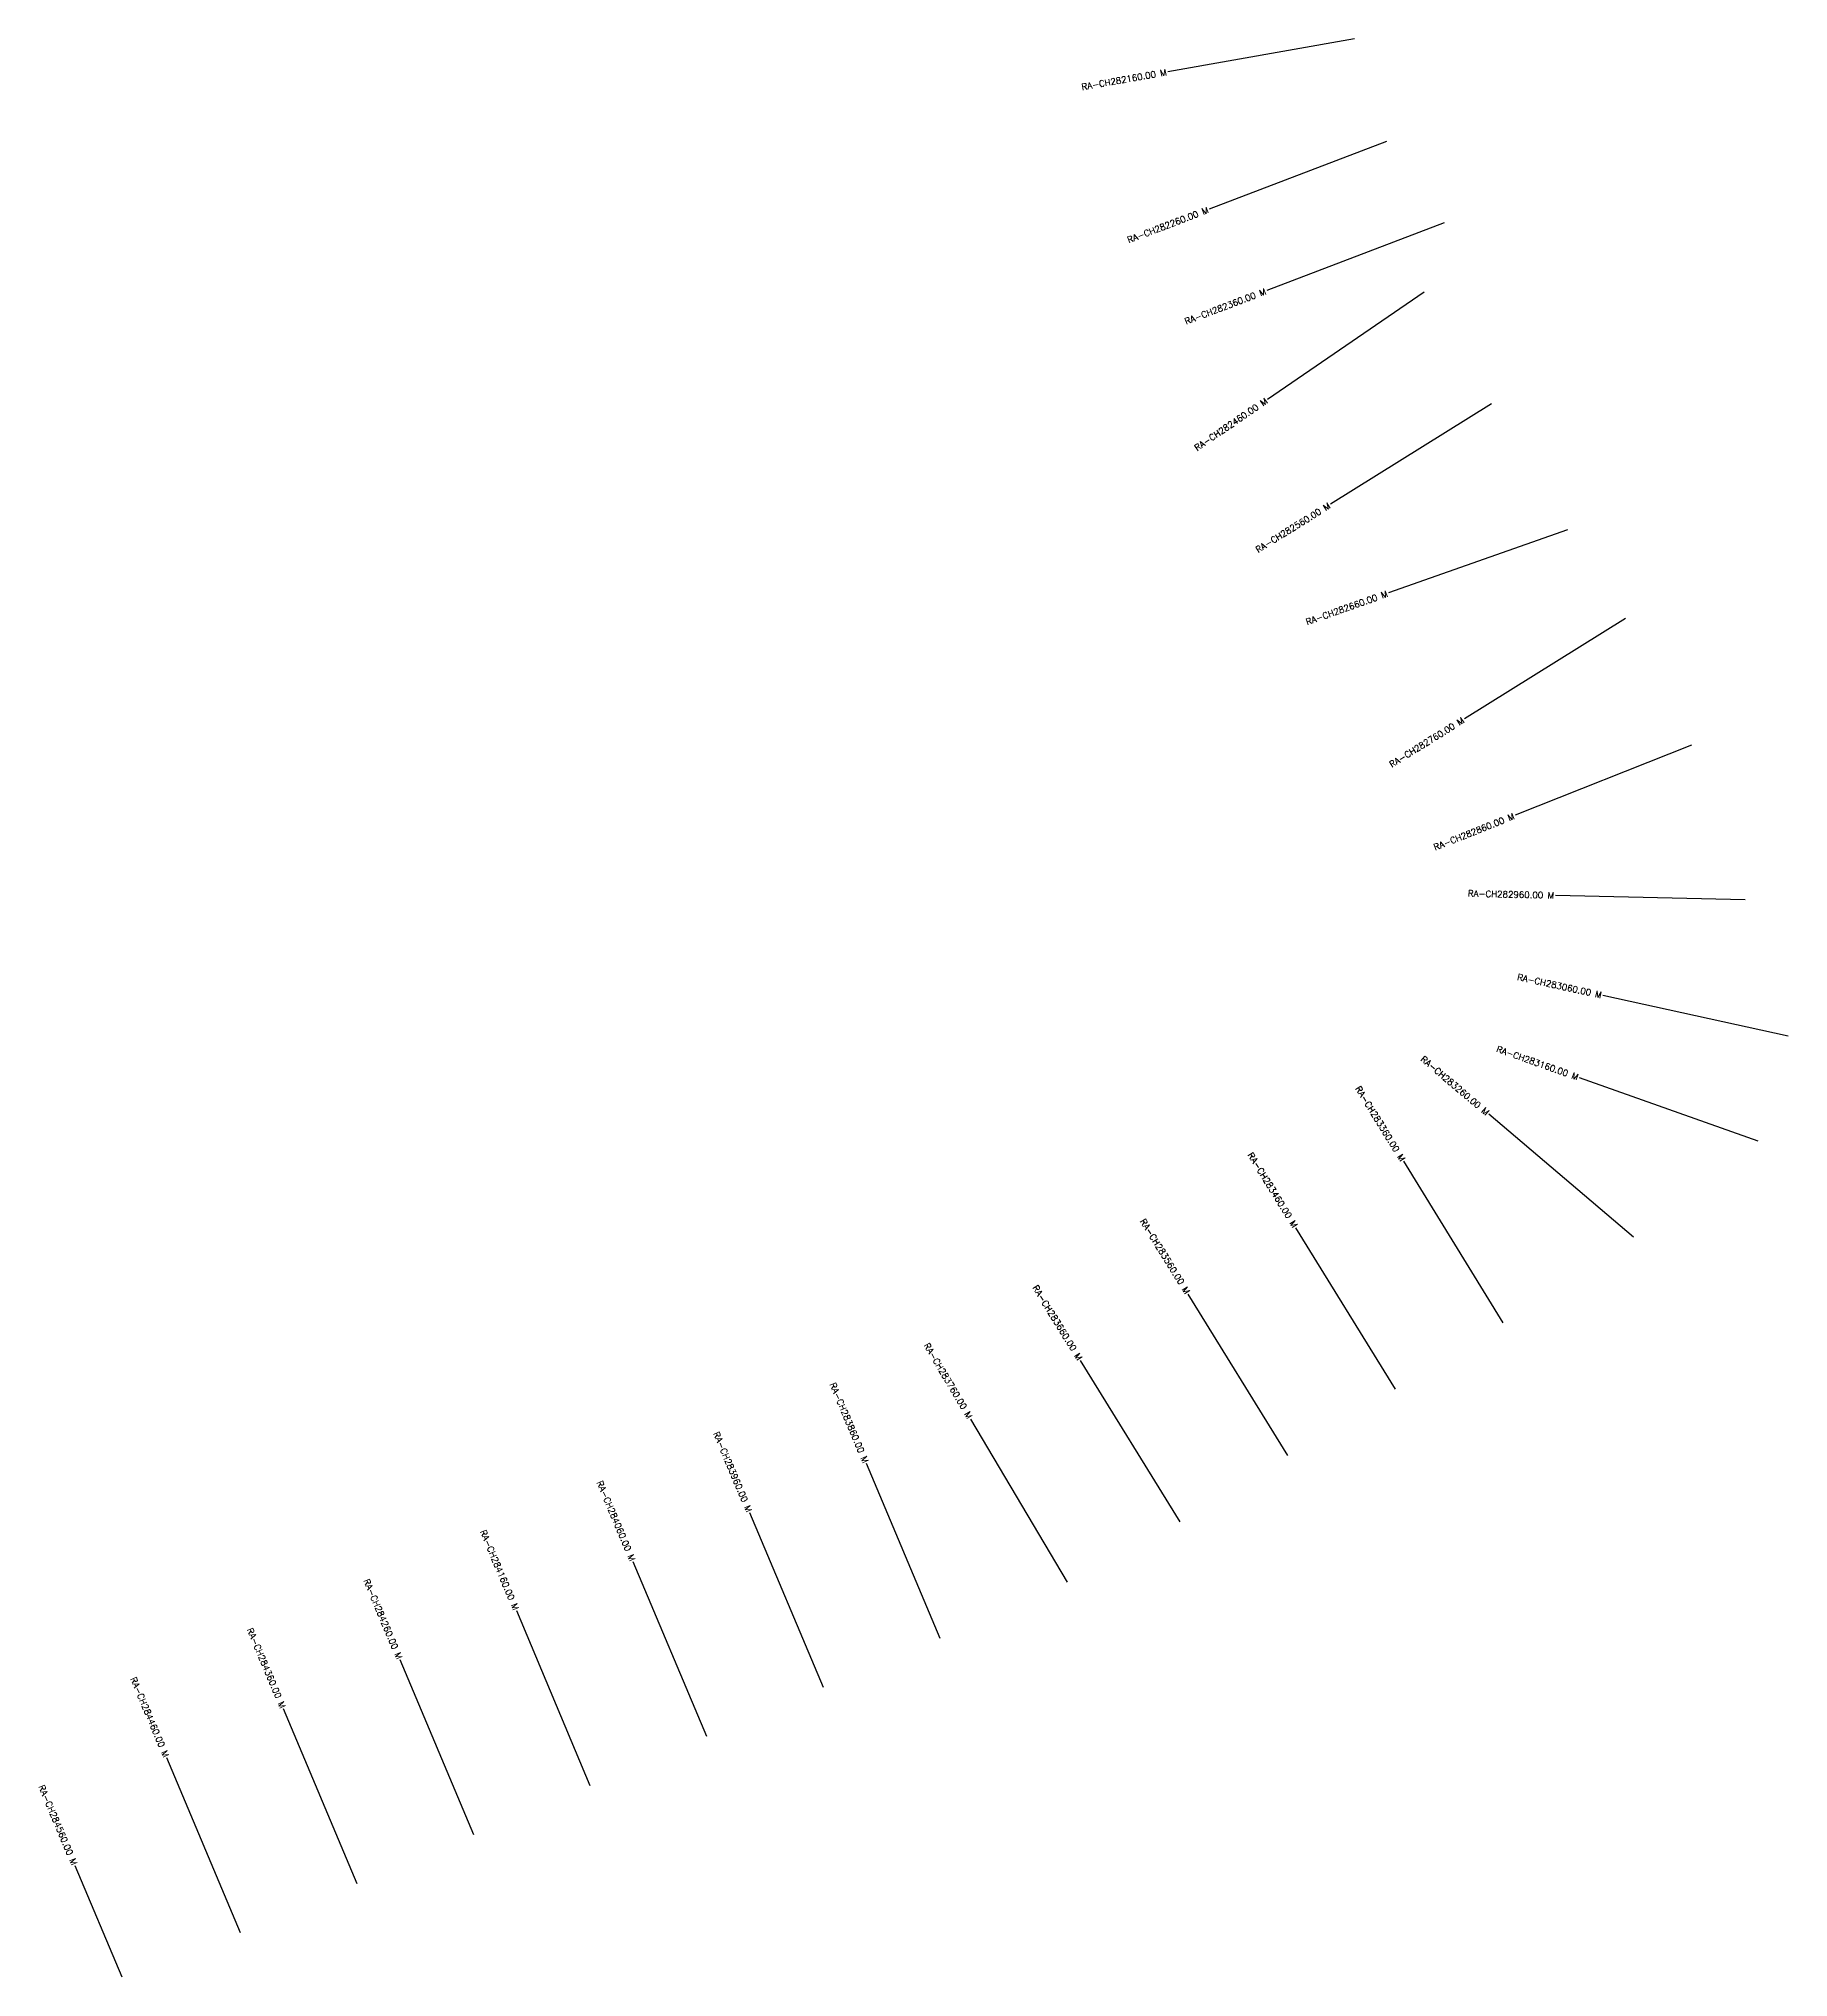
# Model space of a CAD drawing. Header units: metres. Extents: x 281636 to 292461, y 2021459 to 2023910.
# Drawn here: x 285935 to 287318, y 2022377 to 2023910 of the extents above; entities that cross this region are included whole.
import ezdxf
from ezdxf.enums import TextEntityAlignment as Align

# ---------------------------------------------------------------- set-up
doc = ezdxf.new("R2010")
doc.units = ezdxf.units.M
doc.layers.add('CS', color=134, linetype='Continuous')
doc.layers.add('CSMark', color=6, linetype='Continuous')
doc.styles.get("Standard").update_dxf_attribs({"font": 'simplex.shx'})

msp = doc.modelspace()

# ---------------------------------------------------------------- linework, layer by layer
at = {"layer": 'CS'}
for p, q in [((286975.6, 2023909.7), (286827.9, 2023883.6)), ((287000.9, 2023828.4), (286860.7, 2023775)), ((287046.3, 2023764.1), (286906.2, 2023710.6)), ((287030.5, 2023709.2), (286906.7, 2023624.5)), ((287083.9, 2023620.9), (286956.6, 2023541.6)), ((287143.8, 2023521.4), (287002.4, 2023471.4)), ((287189.7, 2023451.2), (287062.4, 2023371.9)), ((287242, 2023351.1), (287102.6, 2023295.6)), ((287284.3, 2023228.6), (287134.3, 2023232.2)), ((287318.4, 2023121), (287171.9, 2023153.1)), ((287294.7, 2023037.9), (287153.3, 2023088)), ((287196, 2022961.9), (287081.7, 2023059.1)), ((287093.1, 2022894.2), (287014.4, 2023021.9)), ((287008, 2022841.7), (286929.2, 2022969.4)), ((286922.8, 2022789.2), (286844.1, 2022916.9)), ((286837.7, 2022736.7), (286759, 2022864.4)), ((286748.5, 2022689), (286672.1, 2022818.1)), ((286647.8, 2022644.6), (286589.6, 2022782.8)), ((286555.7, 2022605.8), (286497.4, 2022744)), ((286463.5, 2022566.9), (286405.3, 2022705.2)), ((286371.3, 2022528.1), (286313.1, 2022666.4)), ((286279.2, 2022489.3), (286221, 2022627.6)), ((286187, 2022450.5), (286128.8, 2022588.8)), ((286094.8, 2022411.7), (286036.6, 2022550)), ((286001.1, 2022376.6), (285964, 2022464.7))]:
    msp.add_line(p, q, dxfattribs=at)

# ---------------------------------------------------------------- texts
at = {"layer": 'CSMark'}
for s, rotation, p in [('RA-CH282160.00 M', 10.0422, (286826.9, 2023883.4)), ('RA-CH282260.00 M', 20.8813, (286859.8, 2023774.6)), ('RA-CH282360.00 M', 20.8826, (286905.2, 2023710.2)), ('RA-CH282460.00 M', 34.3755, (286905.9, 2023624)), ('RA-CH282560.00 M', 31.9313, (286955.8, 2023541.1)), ('RA-CH282660.00 M', 19.5034, (287001.5, 2023471)), ('RA-CH282760.00 M', 31.9313, (287061.5, 2023371.3)), ('RA-CH282860.00 M', 21.7175, (287101.7, 2023295.2)), ('RA-CH282960.00 M', 358.6501, (287133.3, 2023232.2)), ('RA-CH283060.00 M', 347.6631, (287170.9, 2023153.3)), ('RA-CH283260.00 M', 319.6486, (287080.9, 2023059.7)), ('RA-CH283160.00 M', 340.5077, (287152.3, 2023088.3)), ('RA-CH283360.00 M', 301.6518, (287013.8, 2023022.7)), ('RA-CH283460.00 M', 301.6518, (286928.7, 2022970.2)), ('RA-CH283560.00 M', 301.6518, (286843.6, 2022917.8)), ('RA-CH283660.00 M', 301.6518, (286758.5, 2022865.3)), ('RA-CH283760.00 M', 300.6098, (286671.6, 2022819)), ('RA-CH283860.00 M', 292.8323, (286589.2, 2022783.7)), ('RA-CH283960.00 M', 292.8323, (286497.1, 2022744.9)), ('RA-CH284060.00 M', 292.8323, (286404.9, 2022706.1)), ('RA-CH284160.00 M', 292.8323, (286312.7, 2022667.3)), ('RA-CH284260.00 M', 292.8323, (286220.6, 2022628.5)), ('RA-CH284360.00 M', 292.8323, (286128.4, 2022589.7)), ('RA-CH284460.00 M', 292.8323, (286036.2, 2022550.9)), ('RA-CH284560.00 M', 292.8323, (285963.6, 2022465.6))]:
    msp.add_text(s, height=5, rotation=rotation, dxfattribs=at).set_placement(p, align=Align.MIDDLE_RIGHT)

doc.saveas('drawing.dxf')
